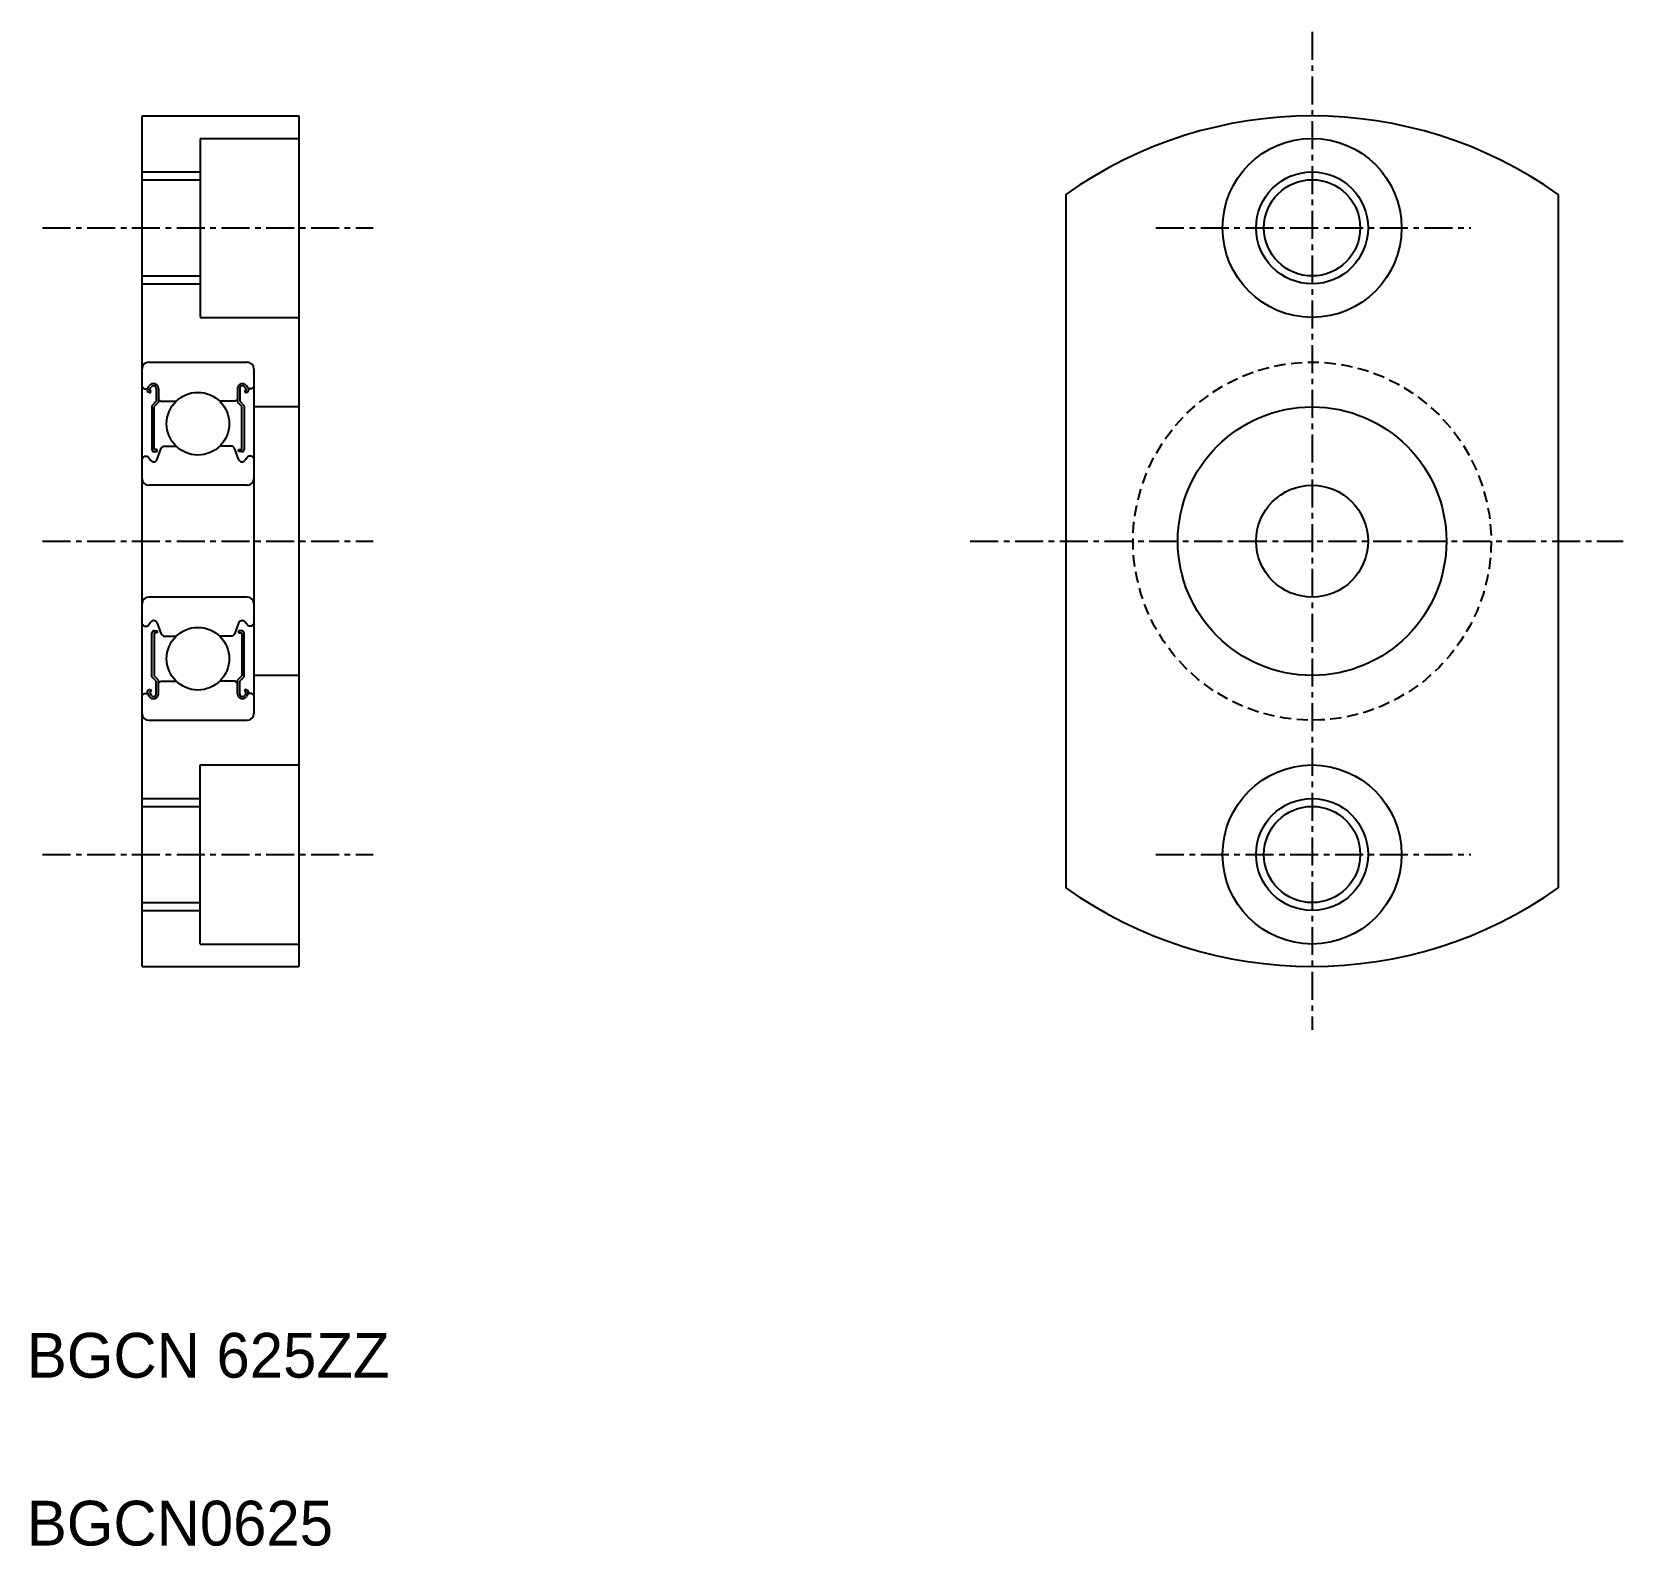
# Model space of a CAD drawing. Extents: x 134 to 205.1, y 93.3 to 161.
import ezdxf

# ---------------------------------------------------------------- set-up
doc = ezdxf.new("R2010")
doc.units = 0
doc.linetypes.add('CENTER', pattern=[2, 1.25, -0.25, 0.25, -0.25])
doc.linetypes.add('DASHED', pattern=[0.75, 0.5, -0.25])
doc.layers.get('0').update_dxf_attribs({"linetype": 'CONTINUOUS'})
doc.layers.add('CENTER', color=1, linetype='CENTER')

msp = doc.modelspace()

# ---------------------------------------------------------------- linework, layer by layer
at = {"color": 7, "linetype": 'CONTINUOUS'}
for p, q in [((138.944, 119.236), (138.944, 157.236)), ((138.944, 157.236), (145.944, 157.236)), ((140.694, 157.236), (140.694, 157.236)), ((142.444, 157.236), (142.444, 157.236)), ((145.944, 157.236), (145.944, 119.236)), ((141.544, 156.236), (145.944, 156.236)), ((141.544, 156.236), (141.544, 148.236)), ((138.944, 154.386), (141.544, 154.386)), ((180.222, 153.728), (180.222, 122.744)), ((202.222, 153.728), (202.222, 122.744)), ((138.944, 150.086), (141.544, 150.086)), ((141.544, 148.236), (145.944, 148.236)), ((139.244, 146.236), (143.644, 146.236)), ((143.944, 145.936), (143.944, 130.536)), ((138.944, 145.136), (139.044, 145.036)), ((139.188, 145.036), (139.268, 145.171)), ((139.273, 144.987), (139.353, 145.122)), ((139.579, 145.061), (139.579, 144.486)), ((139.677, 145.061), (139.677, 144.446)), ((143.211, 145.061), (143.211, 144.446)), ((143.308, 145.061), (143.308, 144.486)), ((143.615, 144.987), (143.535, 145.122)), ((143.699, 145.036), (143.62, 145.171)), ((143.944, 145.136), (143.844, 145.036)), ((139.044, 145.036), (139.188, 145.036)), ((139.224, 144.903), (139.309, 144.854)), ((139.358, 144.938), (139.273, 144.987)), ((139.309, 144.854), (139.358, 144.938)), ((139.579, 144.486), (139.384, 144.291)), ((139.677, 144.446), (139.482, 144.25)), ((139.677, 144.586), (139.777, 144.486)), ((139.777, 144.486), (140.464, 144.486)), ((143.111, 144.486), (142.424, 144.486)), ((143.211, 144.586), (143.111, 144.486)), ((143.211, 144.446), (143.406, 144.25)), ((143.308, 144.486), (143.504, 144.291)), ((143.53, 144.938), (143.615, 144.987)), ((143.579, 144.854), (143.53, 144.938)), ((143.664, 144.903), (143.579, 144.854)), ((143.844, 145.036), (143.699, 145.036)), ((139.384, 144.291), (139.384, 142.334)), ((139.482, 142.334), (139.482, 144.25)), ((143.406, 142.334), (143.406, 144.25)), ((143.504, 144.291), (143.504, 142.334)), ((145.944, 144.236), (143.944, 144.236)), ((139.628, 142.334), (139.482, 142.334)), ((139.482, 142.236), (139.628, 142.236)), ((139.628, 141.902), (139.807, 142.392)), ((139.628, 142.236), (139.628, 142.334)), ((139.807, 142.392), (139.907, 142.486)), ((139.907, 142.486), (140.464, 142.486)), ((142.981, 142.486), (142.424, 142.486)), ((143.081, 142.392), (142.981, 142.486)), ((143.259, 141.902), (143.081, 142.392)), ((143.259, 142.236), (143.259, 142.334)), ((143.259, 142.334), (143.406, 142.334)), ((143.406, 142.236), (143.259, 142.236)), ((138.944, 141.936), (139.044, 142.036)), ((139.044, 142.036), (139.188, 142.036)), ((139.188, 142.036), (139.346, 141.844)), ((143.699, 142.036), (143.542, 141.844)), ((143.844, 142.036), (143.699, 142.036)), ((143.944, 141.936), (143.844, 142.036)), ((143.644, 140.736), (139.244, 140.736)), ((143.644, 135.736), (139.244, 135.736)), ((138.944, 134.536), (139.044, 134.436)), ((139.044, 134.436), (139.188, 134.436)), ((139.188, 134.436), (139.346, 134.629)), ((139.628, 134.571), (139.807, 134.08)), ((143.259, 134.571), (143.081, 134.08)), ((143.699, 134.436), (143.542, 134.629)), ((143.844, 134.436), (143.699, 134.436)), ((143.944, 134.536), (143.844, 134.436)), ((139.384, 132.182), (139.384, 134.138)), ((139.482, 134.236), (139.628, 134.236)), ((139.482, 134.138), (139.482, 132.222)), ((139.628, 134.138), (139.482, 134.138)), ((139.628, 134.236), (139.628, 134.138)), ((139.807, 134.08), (139.907, 133.986)), ((139.907, 133.986), (140.464, 133.986)), ((142.981, 133.986), (142.424, 133.986)), ((143.081, 134.08), (142.981, 133.986)), ((143.259, 134.236), (143.259, 134.138)), ((143.406, 134.236), (143.259, 134.236)), ((143.259, 134.138), (143.406, 134.138)), ((143.406, 134.138), (143.406, 132.222)), ((143.504, 132.182), (143.504, 134.138)), ((139.224, 131.57), (139.309, 131.619)), ((139.358, 131.534), (139.273, 131.485)), ((139.309, 131.619), (139.358, 131.534)), ((139.579, 131.986), (139.384, 132.182)), ((139.677, 132.027), (139.482, 132.222)), ((139.579, 131.411), (139.579, 131.986)), ((139.677, 131.411), (139.677, 132.027)), ((139.677, 131.886), (139.777, 131.986)), ((139.777, 131.986), (140.464, 131.986)), ((143.111, 131.986), (142.424, 131.986)), ((143.211, 131.886), (143.111, 131.986)), ((143.211, 132.027), (143.406, 132.222)), ((143.211, 131.411), (143.211, 132.027)), ((143.308, 131.986), (143.504, 132.182)), ((143.308, 131.411), (143.308, 131.986)), ((143.579, 131.619), (143.53, 131.534)), ((143.53, 131.534), (143.615, 131.485)), ((143.664, 131.57), (143.579, 131.619)), ((145.944, 132.236), (143.944, 132.236)), ((138.944, 131.336), (139.044, 131.436)), ((139.044, 131.436), (139.188, 131.436)), ((139.188, 131.436), (139.268, 131.301)), ((139.273, 131.485), (139.353, 131.35)), ((143.615, 131.485), (143.535, 131.35)), ((143.699, 131.436), (143.62, 131.301)), ((143.844, 131.436), (143.699, 131.436)), ((143.944, 131.336), (143.844, 131.436)), ((139.244, 130.236), (143.644, 130.236)), ((141.544, 120.236), (141.544, 128.236)), ((141.544, 128.236), (145.944, 128.236)), ((138.944, 126.386), (141.544, 126.386)), ((138.944, 122.086), (141.544, 122.086)), ((141.544, 120.236), (145.944, 120.236)), ((138.944, 119.236), (145.944, 119.236)), ((140.694, 119.236), (140.694, 119.236)), ((142.444, 119.236), (142.444, 119.236))]:
    msp.add_line(p, q, dxfattribs=at)
at = {"color": 3, "linetype": 'CONTINUOUS'}
for p, q in [((138.944, 154.736), (141.544, 154.736)), ((138.944, 149.736), (141.544, 149.736)), ((138.944, 126.736), (141.544, 126.736)), ((138.944, 121.736), (141.544, 121.736))]:
    msp.add_line(p, q, dxfattribs=at)
at = {"color": 7, "linetype": 'CONTINUOUS'}
for centre, radius in [((191.222, 152.236), 4), ((191.222, 152.236), 2.15), ((141.444, 143.486), 1.4), ((191.222, 138.236), 6), ((191.222, 138.236), 2.5), ((141.444, 132.986), 1.4), ((191.222, 124.236), 4), ((191.222, 124.236), 2.15)]:
    msp.add_circle(centre, radius, dxfattribs=at)
at = {"color": 3, "linetype": 'CONTINUOUS'}
for centre in [(191.222, 152.236), (191.222, 124.236)]:
    msp.add_circle(centre, 2.5, dxfattribs=at)
at = {"color": 3, "linetype": 'DASHED'}
msp.add_circle((191.222, 138.236), 8, dxfattribs=at)
at = {"color": 7, "linetype": 'CONTINUOUS'}
for centre, radius, start, end in [((191.222, 138.236), 19, 54.62346, 125.37654), ((139.244, 145.936), 0.3, 90, 180), ((143.644, 145.936), 0.3, 0, 90), ((139.458, 145.061), 0.219, 0, 150.00027), ((139.458, 145.061), 0.121, 0, 150.00005), ((143.43, 145.061), 0.219, 29.99973, 180), ((143.43, 145.061), 0.121, 29.99995, 180), ((139.273, 144.987), 0.0978, 150.01376, 239.99626), ((143.615, 144.987), 0.0978, 300.00374, 29.98624), ((139.482, 142.334), 0.0978, 180.00005, 270.00003), ((143.406, 142.334), 0.0978, 269.99997, 359.99995), ((139.471, 141.949), 0.164, 220.00009, 343.15288), ((143.416, 141.949), 0.164, 196.84712, 319.99991), ((139.244, 141.036), 0.3, 180, 270), ((143.644, 141.036), 0.3, 270, 0), ((139.244, 135.436), 0.3, 90, 180), ((143.644, 135.436), 0.3, 0, 90), ((139.471, 134.523), 0.164, 16.84712, 139.99991), ((143.416, 134.523), 0.164, 40.00009, 163.15288), ((139.482, 134.138), 0.0978, 89.99997, 179.99995), ((143.406, 134.138), 0.0978, 0.00005, 90.00003), ((139.273, 131.485), 0.0978, 120.00374, 209.98624), ((143.615, 131.485), 0.0978, 330.01376, 59.99626), ((139.458, 131.411), 0.219, 209.99973, 0), ((139.458, 131.411), 0.121, 209.99995, 0), ((143.43, 131.411), 0.219, 180, 330.00027), ((143.43, 131.411), 0.121, 180, 330.00005), ((139.244, 130.536), 0.3, 180, 270), ((143.644, 130.536), 0.3, 270, 0), ((191.222, 138.236), 19, 234.62346, 305.37654)]:
    msp.add_arc(centre, radius, start, end, dxfattribs=at)
at = {"layer": 'CENTER', "color": 1, "linetype": 'CENTER'}
for p, q in [((191.222, 160.996), (191.222, 116.406)), ((134.496, 152.236), (149.275, 152.236)), ((184.247, 152.236), (198.309, 152.236)), ((134.496, 138.236), (149.275, 138.236)), ((175.95, 138.236), (205.121, 138.236)), ((134.496, 124.236), (149.275, 124.236)), ((184.247, 124.236), (198.309, 124.236))]:
    msp.add_line(p, q, dxfattribs=at)

# ---------------------------------------------------------------- texts
at = {"color": 7, "linetype": 'CONTINUOUS'}
for s, p in [('BGCN 625ZZ', (133.802, 100.859)), ('BGCN0625', (133.802, 93.359))]:
    msp.add_text(s, height=2, dxfattribs=at).set_placement(p)

doc.saveas('drawing.dxf')
